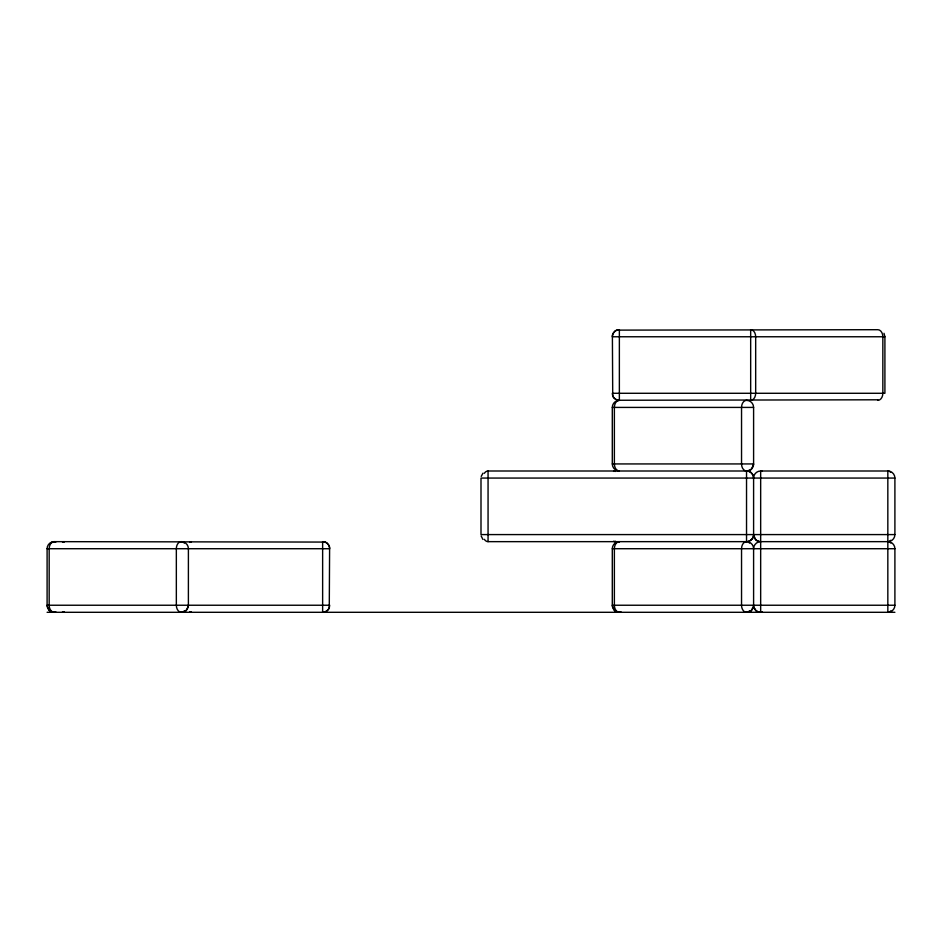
<?xml version="1.0" encoding="UTF-8"?>
<svg xmlns="http://www.w3.org/2000/svg" width="942" height="942" viewBox="0 0 942 942"><rect width="100%" height="100%" fill="white"/><g stroke="black" fill="none" stroke-linecap="round" stroke-linejoin="round"><path stroke-width="1.41" d="M877.85 399.797L618.305 400.256A7.913 7.913 0 0 1 615.974 399.49L613.843 397.818A6.3 6.3 0 0 1 612.724 395.875L612.394 335.705A7.913 7.913 0 0 1 613.16 333.374L614.832 331.243A6.3 6.3 0 0 1 616.774 330.124L877.838 329.7A7.065 4.993 90 0 1 882.842 336.765L882.842 393.285A7.065 4.993 -90 0 1 877.838 400.35L877.838 400.315M883.996 333.303L884.903 336.765L884.903 393.285L612.3 393.285A7.065 7.065 0 0 0 617.328 400.044M753.4 536.387L753.176 537.175A6.3 6.3 0 0 1 752.057 539.118L749.926 540.79A7.913 7.913 0 0 1 748.16 541.45M746.535 611.888L750.115 611.476A5.899 5.899 0 0 0 751.492 610.451L753.6 605.741L753.6 548.715A7.065 7.065 0 0 1 760.665 541.65L887.835 541.65A7.065 7.065 0 0 0 894.9 534.585L894.9 478.065A7.065 7.065 0 0 0 887.835 471L760.665 471A7.065 7.065 0 0 0 753.6 478.065L753.6 535.091L755.708 539.801A5.899 5.899 0 0 0 757.085 540.826L759.017 541.497M481.209 476.405L482.987 473.155M484.353 473.32A7.065 4.993 -90 0 1 488.062 471L746.535 471L750.115 470.176A5.899 5.899 0 0 0 751.492 469.151L753.6 464.441L753.6 407.415A7.065 7.065 0 0 0 746.535 400.35A7.065 4.993 -90 0 0 741.542 407.415L741.542 463.935A7.065 4.993 -90 0 0 746.535 471A7.065 7.065 0 0 1 753.6 478.065M55.849 611.888A7.065 4.993 -90 0 1 54.165 612.3L50.585 611.476A5.899 5.899 0 0 1 49.208 610.451L47.1 605.741L47.1 548.715L329.7 548.715A7.065 7.065 0 0 0 322.635 541.65L322.635 612.288L323.695 612.206A7.913 7.913 0 0 0 326.026 611.44L328.157 609.768A6.3 6.3 0 0 0 329.276 607.826L329.606 547.655A7.913 7.913 0 0 0 328.84 545.324L327.168 543.193A6.3 6.3 0 0 0 325.226 542.074L54.165 541.65A7.065 4.993 -90 0 0 51.186 543.051M884.903 336.765L612.3 336.765A7.065 7.065 0 0 1 619.365 329.7L619.365 400.338A7.065 4.993 -90 0 0 614.372 407.415L614.372 463.935A7.065 4.993 90 0 0 619.365 471A7.065 7.065 0 0 1 612.3 463.935L612.3 407.415A7.065 7.065 0 0 1 619.365 400.35M612.3 407.415L753.588 407.415M612.3 463.935L753.588 463.935A7.065 7.065 0 0 1 748.619 470.682M894.9 478.065L480.997 478.065L480.997 534.585L894.9 534.585M484.353 539.33A7.065 4.993 -90 0 0 488.062 541.65L746.535 541.65A7.065 7.065 0 0 1 753.6 548.715M621.049 611.888A7.065 4.993 -90 0 1 619.365 612.3L615.785 611.476A5.899 5.899 0 0 1 614.408 610.451L612.3 605.741L612.3 548.715L894.9 548.715L894.9 605.235A7.065 7.065 0 0 1 887.835 612.3L887.835 471A7.065 4.993 -90 0 1 890.814 472.401M894.9 605.235L612.3 605.235A7.065 7.065 0 0 0 619.365 612.3L619.365 611.888M47.1 612.3L894.9 612.3M748.337 471.2L749.126 471.424A6.3 6.3 0 0 1 751.068 472.543L752.74 474.674A7.913 7.913 0 0 1 753.4 476.44M482.94 539.46L481.15 535.974M753.824 607.048L755.708 610.451A5.899 5.899 0 0 0 757.085 611.476L760.665 612.3A7.065 4.993 -90 0 0 762.349 611.888M488.062 541.615L488.062 471M181.335 542.145L181.335 541.65A7.065 7.065 0 0 1 188.4 548.715L188.388 605.871L186.292 610.451A5.899 5.899 0 0 1 184.915 611.476L181.335 612.3A7.065 4.993 90 0 1 176.342 605.235L176.342 548.715A7.065 4.993 -90 0 1 179.098 542.404A7.065 4.993 -90 0 1 184.314 543.051M64.15 611.747L64.162 612.3A7.065 4.993 -90 0 1 62.478 611.888M746.535 471L746.535 542.145M612.3 548.715A7.065 7.065 0 0 1 619.365 541.65L619.365 542.145M615.232 471.483L615.232 471.024A7.065 4.993 -90 0 0 613.548 471.412M615.232 541.167L615.232 541.626A7.065 4.993 -90 0 1 613.548 541.238M191.332 542.133L191.332 541.674A7.065 4.993 -90 0 0 189.648 542.062M191.332 611.817L191.332 612.276A7.065 4.993 -90 0 1 189.648 611.888M181.335 611.888L181.335 612.288A7.065 7.065 0 0 0 188.4 605.235M64.162 542.145L64.162 541.65A7.065 4.993 90 0 0 62.478 542.062M54.165 542.145L54.165 541.65A7.065 7.065 0 0 0 47.1 548.715M54.165 611.888L54.165 612.288A7.065 7.065 0 0 1 47.1 605.235L329.7 605.235A7.065 7.065 0 0 1 322.635 612.3M760.665 541.65A7.065 7.065 0 0 1 753.6 534.585A7.065 7.065 0 0 1 746.535 541.65A7.065 4.993 -90 0 0 741.542 548.715L741.542 605.235A7.065 4.993 -90 0 0 744.298 611.546A7.065 4.993 -90 0 0 749.514 610.899M887.835 541.65A7.065 7.065 0 0 1 894.9 548.715M762.349 471.412A7.065 4.993 -90 0 0 760.665 471L760.665 612.288A7.065 7.065 0 0 1 753.6 605.235M890.814 540.249A7.065 4.993 -90 0 1 889.743 541.108M753.294 607.272A7.065 7.065 0 0 1 746.535 612.3M619.365 612.3A7.065 4.993 90 0 1 614.372 605.235L614.372 548.715A7.065 4.993 -90 0 1 619.365 541.65M748.443 542.192A7.065 4.993 -90 0 1 749.514 543.051M890.814 610.899A7.065 4.993 -90 0 1 887.835 612.3M889.743 542.192A7.065 4.993 -90 0 1 890.814 543.051M184.314 610.899A7.065 4.993 -90 0 1 179.651 611.888M54.165 612.3A7.065 4.993 90 0 1 49.172 605.235L49.172 548.715A7.065 4.993 90 0 1 55.849 542.062M755.672 393.285L755.672 336.765A7.065 4.993 -90 0 0 750.668 329.7L750.668 400.326A7.065 4.993 90 0 0 755.672 393.285"/></g></svg>
